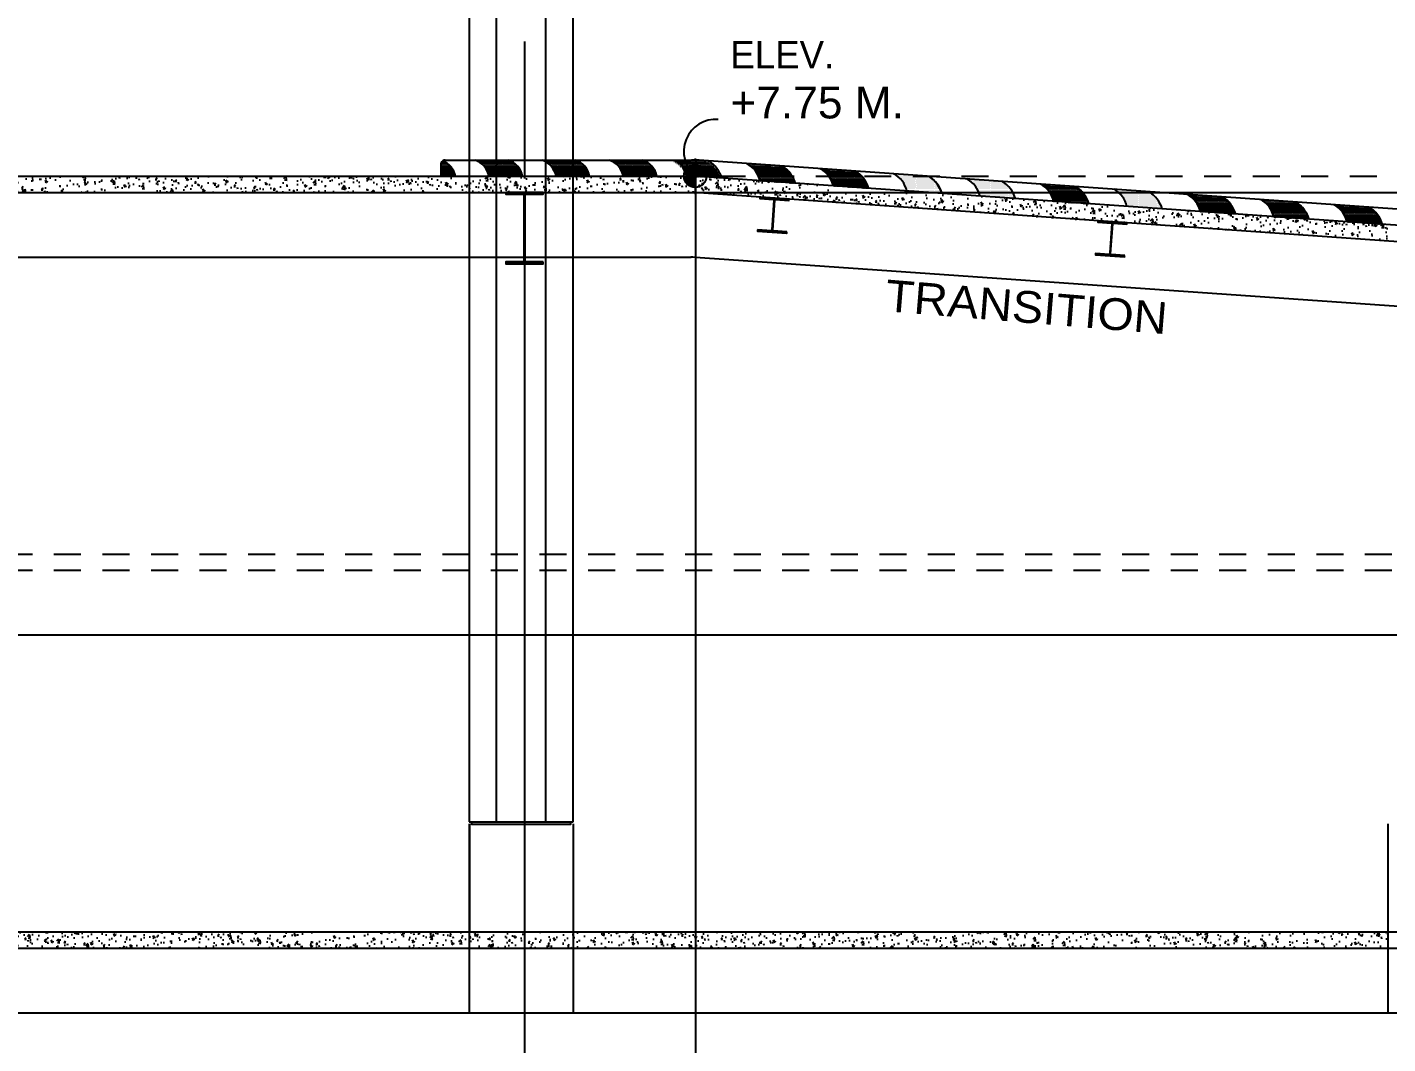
# Model space of a CAD drawing. Header units: millimetres. Extents: x 2148 to 2681, y 758 to 986.
# Drawn here: x 2183.54 to 2189.85, y 784.38 to 789.09 of the extents above; entities that cross this region are included whole.
import ezdxf

# ---------------------------------------------------------------- set-up
doc = ezdxf.new("R2010")
doc.units = ezdxf.units.MM
doc.linetypes.add('CENTER2', pattern=[28.575, 19.05, -3.175, 3.175, -3.175])
doc.linetypes.add('HIDDEN2', pattern=[0.1875, 0.125, -0.0625])
for name, color, linetype in [('0.4', 121, 'Continuous'), ('4CO', 4, 'Continuous'), ('D', 1, 'Continuous'), ('DR', 7, 'Continuous'), ('hacht', 8, 'Continuous'), ('HATCH', 8, 'Continuous'), ('S_GRID LINES', 252, 'Continuous')]:
    doc.layers.add(name, color=color, linetype=linetype)
doc.styles.add('ARIALNW', font='ARIALN.TTF')
doc.styles.add('MMTX$0$ESMX$0$X-OPTA1D', font='x-opta1d')
doc.dimstyles.new('DIM 200', dxfattribs={"dimtxt": 0.36, "dimasz": 0.35, "dimexe": 0.1, "dimexo": 0, "dimgap": 0.08, "dimtad": 1, "dimlfac": 2, "dimrnd": 0.005, "dimzin": 1, "dimdsep": 46, "dimtxsty": 'ARIALNW', "dimcen": 0.09, "dimclrd": 6, "dimclre": 6, "dimclrt": 13, "dimadec": 0, "dimazin": 0, "dimtfac": 1, "dimtofl": 0, "dimtmove": 2, "dimatfit": 3, "dimfxl": 1, "dimtolj": 1, "dimtzin": 0, "dimarcsym": 0})
pattern_1 = [(50, (280.88047, -748.60761), (0.0910923345, -0.0079695428), [0.009525, -0.104775]), (355, (280.88047, -748.60761), (-0.017621413, 0.0955283214), [0.00762, -0.08382]), (100.451, (280.88806, -748.60828), (0.0734712508, 0.087558344), [0.008095, -0.089045]), (46.1842, (280.88047, -748.58221), (0.1355395204, -0.021021164), [0.0142875, -0.1571625]), (96.6356, (280.89177, -748.58396), (0.118702117, 0.123712778), [0.0121425, -0.1335675]), (351.184, (280.88047, -748.58221), (0.118702303, 0.123712559), [0.01143, -0.12573]), (21, (280.89317, -748.58856), (0.07580744, -0.0511327593), [0.009525, -0.104775]), (326, (280.89317, -748.58856), (0.030901014, 0.092093983), [0.00762, -0.08382]), (71.4514, (280.89949, -748.59282), (0.1067082454, 0.040961429), [0.008095, -0.089045]), (37.5, (280.88047, -748.607613), (0.00154430163, 0.04227751944), [0, -0.082804, 0, -0.08509, 0, -0.0841375]), (7.5, (280.88047, -748.607613), (0.03340983126, 0.0500902874), [0, -0.048514, 0, -0.080899, 0, -0.0320675]), (327.5, (280.85215, -748.607613), (0.0677952976, -0.002864372), [0, -0.03175, 0, -0.09906, 0, -0.131445]), (317.5, (280.83945, -748.607613), (0.0740645907, 0.0127132455), [0, -0.041275, 0, -0.065786, 0, -0.093345])]
pattern_2 = [(0, (535.8163574, -718.4118884), (0.00238125, 0.0047625), [0, -0.0047625])]
pattern_3 = [(1e-30, (535.8163574, -718.4118884), (0.00238125, 0.0047625), [0, -0.0047625])]

# ---------------------------------------------------------------- blocks, each defined once
blk = doc.blocks.new('*D2225')
at = {"layer": 'D', "color": 6, "lineweight": -2, "transparency": 16777216}
for p, q in [((2186.6415, 788.4019), (2186.6415, 783.446)), ((2189.9962, 788.1673), (2189.9962, 783.446)), ((2186.9915, 783.546), (2189.6462, 783.546))]:
    blk.add_line(p, q, dxfattribs=at)
at = {"layer": 'D', "color": 6, "transparency": 16777216}
for points in [[(2186.9915, 783.6043), (2186.9915, 783.4877), (2186.6415, 783.546)], [(2189.6462, 783.6043), (2189.6462, 783.4877), (2189.9962, 783.546)]]:
    blk.add_solid(points, dxfattribs=at)
at = {"layer": 'Defpoints', "color": 0, "transparency": 16777216}
for p in [(2186.6415, 788.4019, 0), (2189.9962, 788.1673, 0), (2189.9962, 783.546)]:
    blk.add_point(p, dxfattribs=at)
at = {"layer": 'D', "color": 13, "transparency": 16777216, "insert": (2188.3188, 783.7588), "char_height": 0.26, "attachment_point": 5, "style": 'ARIALNW'}
blk.add_mtext('\\A1;6.71', dxfattribs=at)
blk = doc.blocks.new('*D2227')
at = {"layer": 'D', "color": 6, "lineweight": -2, "transparency": 16777216}
for p, q in [((2186.6415, 788.4019), (2186.6415, 783.446)), ((2185.8484, 788.2508), (2185.8484, 783.446)), ((2185.4984, 783.546), (2185.1484, 783.546)), ((2186.9915, 783.546), (2187.3415, 783.546))]:
    blk.add_line(p, q, dxfattribs=at)
at = {"layer": 'D', "color": 6, "transparency": 16777216}
for points in [[(2185.4984, 783.6043), (2185.4984, 783.4877), (2185.8484, 783.546)], [(2186.9915, 783.6043), (2186.9915, 783.4877), (2186.6415, 783.546)]]:
    blk.add_solid(points, dxfattribs=at)
at = {"layer": 'Defpoints', "color": 0, "transparency": 16777216}
for p in [(2186.6415, 788.4019, 0), (2185.8484, 788.2508, 0), (2185.8484, 783.546)]:
    blk.add_point(p, dxfattribs=at)
at = {"layer": 'D', "color": 13, "transparency": 16777216, "insert": (2186.2976, 783.5841), "char_height": 0.26, "attachment_point": 5, "style": 'ARIALNW'}
blk.add_mtext('\\A1;1.59', dxfattribs=at)
blk = doc.blocks.new('CROSS')
for points in [[(1929.661, 1536.438), (1929.661, 1536.31), (1929.784, 1536.31, 0.403523)], [(1929.661, 1536.182), (1929.661, 1536.31), (1929.527, 1536.31, 0.424985)]]:
    blk.add_hatch(color=2).paths.add_polyline_path(points)
at = {"color": 2}
for p, q in [((1929.661, 1536.104), (1929.661, 1536.512)), ((1929.388, 1536.31), (1929.927, 1536.31))]:
    blk.add_line(p, q, dxfattribs=at)
blk.add_circle((1929.656, 1536.31), 0.128, dxfattribs=at)

msp = doc.modelspace()

# ---------------------------------------------------------------- hatches: boundary and pattern name
at = {"layer": 'D'}
h = msp.add_hatch(dxfattribs=at)
h.set_pattern_fill('DOTS', color=256, scale=0.003, style=0)
h.set_pattern_definition(pattern_2)
edge = h.paths.add_edge_path()
edge.add_arc((2185.4837304, 788.4544561), 0.0227943, 121.87147833, 180.49772234)
edge.add_line((2185.4609369, 788.4542581), (2185.4611633, 788.4021405))
edge.add_line((2185.4611633, 788.4021405), (2185.528872, 788.4021405))
edge.add_arc((2185.4328376, 788.3841724), 0.0977008, 10.59752916, 66.56463581)
h = msp.add_hatch(dxfattribs=at)
h.set_pattern_fill('DOTS', color=256, scale=0.003, style=0)
h.set_pattern_definition(pattern_2)
h.paths.add_polyline_path([(2185.83996, 788.4021405, 0.274956796), (2185.7739655, 788.4771405), (2185.6184214, 788.4771405, -0.274956796), (2185.684416, 788.4021405)])
h = msp.add_hatch(dxfattribs=at)
h.set_pattern_fill('DOTS', color=256, scale=0.003, style=0)
h.set_pattern_definition(pattern_2)
h.paths.add_polyline_path([(2186.151048, 788.4021405, 0.274956796), (2186.0850535, 788.4771405), (2185.9295095, 788.4771405, -0.274956796), (2185.995504, 788.4021405)])
h = msp.add_hatch(dxfattribs=at)
h.set_pattern_fill('DOTS', color=256, scale=0.003, style=0)
h.set_pattern_definition(pattern_2)
h.paths.add_polyline_path([(2186.4621361, 788.4021405, 0.274956796), (2186.3961415, 788.4771405), (2186.2405975, 788.4771405, -0.274956796), (2186.306592, 788.4021405)])
h = msp.add_hatch(dxfattribs=at)
h.set_pattern_fill('DOTS', color=256, scale=0.003, style=0)
h.set_pattern_definition(pattern_2)
h.paths.add_polyline_path([(2186.7527283, 788.3989171, 0.274956796), (2186.6867338, 788.4739171), (2186.5311898, 788.4739171, -0.274956796), (2186.5971843, 788.3989171)])
at = {"layer": 'D', "extrusion": (2.04865e-08, -2.09146e-09, 1)}
h = msp.add_hatch(dxfattribs=at)
h.set_pattern_fill('DOTS', color=256, scale=0.003, style=0)
h.set_pattern_definition(pattern_3)
h.paths.add_polyline_path([(2187.0447684, 788.4488809), (2186.8796051, 788.4605442, -0.226428862), (2186.9402531, 788.3810747), (2187.1047637, 788.3694575, 0.168391638)])
h = msp.add_hatch(dxfattribs=at)
h.set_pattern_fill('DOTS', color=256, scale=0.003, style=0)
h.set_pattern_definition(pattern_3)
h.paths.add_polyline_path([(2187.3848196, 788.4251022), (2187.2196562, 788.4367655, -0.226428862), (2187.2803043, 788.357296), (2187.4448149, 788.3456788, 0.168391638)])
at = {"layer": 'D'}
h = msp.add_hatch(dxfattribs=at)
h.set_pattern_fill('AR-CONC', color=256, scale=0.0005, style=0)
h.set_pattern_definition(pattern_1)
h.paths.add_polyline_path([(2184.540771, 788.4021405), (2183.3690792, 788.4021405), (2183.3690792, 788.3271405), (2184.540771, 788.3271405)])
h = msp.add_hatch(dxfattribs=at)
h.set_pattern_fill('AR-CONC', color=256, scale=0.0005, style=0)
h.set_pattern_definition(pattern_1)
h.paths.add_polyline_path([(2185.5935748, 788.4021405), (2184.540771, 788.4021405), (2184.540771, 788.3271405), (2185.5935748, 788.3271405)])
h = msp.add_hatch(dxfattribs=at)
h.set_pattern_fill('AR-CONC', color=256, scale=0.0005, style=0)
h.set_pattern_definition(pattern_1)
h.paths.add_polyline_path([(2185.9478688, 788.4021405), (2185.9478688, 788.3271405), (2186.0738887, 788.3271405), (2186.0738887, 788.4021405)])
h.paths.add_polyline_path([(2185.8484396, 788.4021405), (2185.8484396, 788.3271405), (2185.9358229, 788.3271405), (2185.9478688, 788.3271405), (2185.9478688, 788.4021405)])
h.paths.add_polyline_path([(2185.7189693, 788.3271405), (2185.8484396, 788.3271405), (2185.8484396, 788.4021405), (2185.7189693, 788.4021405)])
h.paths.add_polyline_path([(2185.5935748, 788.4021405), (2185.5935748, 788.3271405), (2185.7189693, 788.3271405), (2185.7189693, 788.4021405)])
h = msp.add_hatch(dxfattribs=at)
h.set_pattern_fill('AR-CONC', color=256, scale=0.0005, style=0)
h.set_pattern_definition(pattern_1)
h.paths.add_polyline_path([(2187.3140227, 788.3548697), (2186.6380188, 788.4021405), (2186.0738887, 788.4021405), (2186.0738887, 788.3271405), (2186.6319077, 788.3271405), (2186.6319077, 788.327147), (2187.3140227, 788.3271562)])
h.paths.add_polyline_path([(2187.3140227, 788.3271562), (2186.6353055, 788.3271471), (2187.3140227, 788.2796865)])
at = {"layer": 'D', "extrusion": (2.04865e-08, -2.09146e-09, 1)}
h = msp.add_hatch(dxfattribs=at)
h.set_pattern_fill('DOTS', color=256, scale=0.001, angle=4.02526987, style=0)
h.set_pattern_definition([(4.02526987, (370.6602235, -877.3091904), (0.0006803551272, 0.0016393023557), [0, -0.0015875])])
edge = h.paths.add_edge_path()
edge.add_line((2186.7615184, 788.4021405), (2186.6386191, 788.4021405))
edge.add_line((2186.6386191, 788.4021405), (2186.7647125, 788.3932362))
edge.add_ellipse((2186.6201437, 788.3464025), major_axis=(0, 0.1519656), ratio=1, start_angle=-72.05007153, end_angle=-68.4828343)
h = msp.add_hatch(dxfattribs=at)
h.set_pattern_fill('DOTS', color=256, scale=0.003, style=0)
h.set_pattern_definition(pattern_3)
h.paths.add_polyline_path([(2187.7248708, 788.4013235), (2187.5597074, 788.4129868, -0.226428862), (2187.6203555, 788.3335173), (2187.784866, 788.3219001, 0.168391638)])
h = msp.add_hatch(dxfattribs=at)
h.set_pattern_fill('DOTS', color=256, scale=0.003, style=0)
h.set_pattern_definition(pattern_3)
h.paths.add_polyline_path([(2188.0645348, 788.3778068), (2187.8993714, 788.3894701, -0.226428862), (2187.9600195, 788.3100005), (2188.1245301, 788.2983833, 0.168391638)])
at = {"layer": 'D'}
h = msp.add_hatch(dxfattribs=at)
h.set_pattern_fill('AR-CONC', color=256, scale=0.0005, style=0)
h.set_pattern_definition(pattern_1)
h.paths.add_polyline_path([(2188.1009289, 788.2998438), (2187.7102672, 788.3271616), (2187.3140227, 788.3271562), (2187.3140227, 788.2796865), (2188.1009289, 788.2246607)])
at = {"layer": 'D', "extrusion": (2.04865e-08, -2.09146e-09, 1)}
h = msp.add_hatch(dxfattribs=at)
h.set_pattern_fill('DOTS', color=256, scale=0.003, style=0)
h.set_pattern_definition(pattern_3)
h.paths.add_polyline_path([(2188.404976, 788.3537659), (2188.2398126, 788.3654292, -0.226428862), (2188.3004607, 788.2859597), (2188.4649713, 788.2743425, 0.168391638)])
h = msp.add_hatch(dxfattribs=at)
h.set_pattern_fill('DOTS', color=256, scale=0.003, style=0)
h.set_pattern_definition(pattern_3)
h.paths.add_polyline_path([(2188.74464, 788.3302492), (2188.5794767, 788.3419125, -0.226428862), (2188.6401247, 788.2624429), (2188.8046353, 788.2508257, 0.168391638)])
h = msp.add_hatch(dxfattribs=at)
h.set_pattern_fill('DOTS', color=256, scale=0.003, style=0)
h.set_pattern_definition(pattern_3)
h.paths.add_polyline_path([(2189.0850812, 788.3062083), (2188.9199179, 788.3178716, -0.226428862), (2188.9805659, 788.2384021), (2189.1450765, 788.2267849, 0.168391638)])
at = {"layer": 'D'}
h = msp.add_hatch(dxfattribs=at)
h.set_pattern_fill('AR-CONC', color=256, scale=0.0005, style=0)
h.set_pattern_definition(pattern_1)
h.paths.add_polyline_path([(2188.8910471, 788.2445934), (2188.1009289, 788.2998438), (2188.1009289, 788.2246607), (2188.8910471, 788.1694102)])
h = msp.add_hatch(dxfattribs=at)
h.set_pattern_fill('AR-CONC', color=256, scale=0.0005, style=0)
h.set_pattern_definition(pattern_1)
h.paths.add_polyline_path([(2188.8910471, 788.2445934), (2188.8910471, 788.1694102), (2189.8503793, 788.1023272), (2189.8503793, 788.1775103)])
at = {"layer": 'D', "extrusion": (2.04865e-08, -2.09146e-09, 1)}
h = msp.add_hatch(dxfattribs=at)
h.set_pattern_fill('DOTS', color=256, scale=0.003, style=0)
h.set_pattern_definition(pattern_3)
h.paths.add_polyline_path([(2189.4251324, 788.2824296), (2189.259969, 788.2940929, -0.226428862), (2189.3206171, 788.2146234), (2189.4851277, 788.2030062, 0.168391638)])
h = msp.add_hatch(dxfattribs=at)
h.set_pattern_fill('DOTS', color=256, scale=0.003, style=0)
h.set_pattern_definition(pattern_3)
h.paths.add_polyline_path([(2189.7651836, 788.258651), (2189.6000202, 788.2703142, -0.226428862), (2189.6606683, 788.1908447), (2189.8251788, 788.1792275, 0.168391638)])
at = {"layer": 'D'}
h = msp.add_hatch(dxfattribs=at)
h.set_pattern_fill('AR-CONC', color=256, scale=0.0005, style=0)
h.set_pattern_definition(pattern_1)
h.paths.add_polyline_path([(2184.540771, 784.9021405), (2183.3690792, 784.9021405), (2183.3690792, 784.8271405), (2184.540771, 784.8271405)])
h = msp.add_hatch(dxfattribs=at)
h.set_pattern_fill('AR-CONC', color=256, scale=0.0005, style=0)
h.set_pattern_definition(pattern_1)
h.paths.add_polyline_path([(2185.5935748, 784.9021405), (2184.540771, 784.9021405), (2184.540771, 784.8271405), (2185.5935748, 784.8271405)])
h = msp.add_hatch(dxfattribs=at)
h.set_pattern_fill('AR-CONC', color=256, scale=0.0005, style=0)
h.set_pattern_definition(pattern_1)
h.paths.add_polyline_path([(2186.0738887, 784.9021405), (2185.9478688, 784.9021405), (2185.9478688, 784.8271405), (2186.0738887, 784.8271405)])
h.paths.add_polyline_path([(2185.9478688, 784.9021405), (2185.8484396, 784.9021405), (2185.8484396, 784.8271405), (2185.9358229, 784.8271405), (2185.9478688, 784.8271405)])
h.paths.add_polyline_path([(2185.8484396, 784.9021405), (2185.7189693, 784.9021405), (2185.7189693, 784.8271405), (2185.8484396, 784.8271405)])
h.paths.add_polyline_path([(2185.7189693, 784.9021405), (2185.5935748, 784.9021405), (2185.5935748, 784.8271405), (2185.7189693, 784.8271405)])
h = msp.add_hatch(dxfattribs=at)
h.set_pattern_fill('AR-CONC', color=256, scale=0.0005, style=0)
h.set_pattern_definition(pattern_1)
h.paths.add_polyline_path([(2187.4288107, 784.9021405), (2186.0738887, 784.9021405), (2186.0738887, 784.8271405), (2187.4288107, 784.8271405)])
h = msp.add_hatch(dxfattribs=at)
h.set_pattern_fill('AR-CONC', color=256, scale=0.0005, style=0)
h.set_pattern_definition(pattern_1)
h.paths.add_polyline_path([(2188.7163393, 784.9021405), (2187.4288107, 784.9021405), (2187.4288107, 784.8271405), (2188.7163393, 784.8271405)])
h = msp.add_hatch(dxfattribs=at)
h.set_pattern_fill('AR-CONC', color=256, scale=0.0005, style=0)
h.set_pattern_definition(pattern_1)
h.paths.add_polyline_path([(2189.8484303, 784.9021405), (2188.7163393, 784.9021405), (2188.7163393, 784.8271405), (2189.8484303, 784.8271405)])
at = {"layer": 'HATCH', "ltscale": 0.5}
h = msp.add_hatch(dxfattribs=at)
h.set_pattern_fill('ANSI31', color=256, scale=0.008573, style=0)
h.set_pattern_definition([(45, (70550.4996154, 3144.7174702), (-0.000757771095196, 0.000757771095196), [])])
edge = h.paths.add_edge_path()
edge.add_line((2185.9358229, 788.0050984), (2185.8549712, 788.0050984))
edge.add_arc((2185.8549712, 788.0084418), 0.0033433, 174.09726707, 269.99999992, ccw=False)
edge.add_line((2185.8516456, 788.0087856), (2185.8516456, 788.3148802))
edge.add_arc((2185.8549712, 788.315224), 0.0033433, 89.63455454, 185.90273272, ccw=False)
edge.add_line((2185.8549925, 788.3185673), (2185.9358229, 788.3185673))
edge.add_line((2185.9358229, 788.3185673), (2185.9358229, 788.3271405))
edge.add_line((2185.9358229, 788.3271405), (2185.7625558, 788.3271405))
edge.add_line((2185.7625558, 788.3271405), (2185.7625558, 788.3185673))
edge.add_line((2185.7625558, 788.3185673), (2185.843151, 788.3185673))
edge.add_arc((2185.8431723, 788.315224), 0.0033433, -4.29209344, 90.36544518, ccw=False)
edge.add_line((2185.8465063, 788.3149738), (2185.8465063, 788.008692))
edge.add_arc((2185.8431723, 788.0084418), 0.0033433, -89.99999963, 4.29209365, ccw=False)
edge.add_line((2185.8431723, 788.0050984), (2185.7625558, 788.0050984))
edge.add_line((2185.7625558, 788.0050984), (2185.7625558, 787.9965252))
edge.add_line((2185.7625558, 787.9965252), (2185.9358229, 787.9965252))
edge.add_line((2185.9358229, 787.9965252), (2185.9358229, 788.0050984))
h = msp.add_hatch(dxfattribs=at)
h.set_pattern_fill('ANSI31', color=256, scale=0.006687, angle=-3.95635252, style=0)
h.set_pattern_definition([(41.0436474796, (55511.1751425, -1057.2512161), (-0.00054887171444, 0.000630434077834), [])])
edge = h.paths.add_edge_path()
edge.add_line((2187.064636, 788.1448363), (2187.001722, 788.1491875))
edge.add_ellipse((2187.0019019, 788.1517891), major_axis=(0, 0.0026078), ratio=1, start_angle=80.14091454, end_angle=176.0436474, ccw=False)
edge.add_line((2186.9993327, 788.1522356), (2187.0089563, 788.2913827))
edge.add_ellipse((2187.0115625, 788.2914713), major_axis=(0, 0.0026078), ratio=1, start_angle=-4.32179797, end_angle=91.94638021, ccw=False)
edge.add_line((2187.0117591, 788.2940716), (2187.0746565, 788.2897216))
edge.add_line((2187.0746565, 788.2897216), (2187.0751179, 788.2963927))
edge.add_line((2187.0751179, 788.2963927), (2186.9402917, 788.3057175))
edge.add_line((2186.9402917, 788.3057175), (2186.9398303, 788.2990463))
edge.add_line((2186.9398303, 788.2990463), (2187.0025447, 788.2947089))
edge.add_ellipse((2187.0023814, 788.2921062), major_axis=(0, 0.0026078), ratio=1, start_angle=261.75155402, end_angle=356.40909264, ccw=False)
edge.add_line((2187.0049622, 788.2917321), (2186.9953285, 788.1524394))
edge.add_ellipse((2186.9927208, 788.1524241), major_axis=(0, 0.0026078), ratio=1, start_angle=176.04364784, end_angle=270.33574113, ccw=False)
edge.add_line((2186.9925408, 788.1498225), (2186.9298098, 788.1541611))
edge.add_line((2186.9298098, 788.1541611), (2186.9293484, 788.1474899))
edge.add_line((2186.9293484, 788.1474899), (2187.0641746, 788.1381651))
edge.add_line((2187.0641746, 788.1381651), (2187.064636, 788.1448363))
h = msp.add_hatch(dxfattribs=at)
h.set_pattern_fill('ANSI31', color=256, scale=0.006687, angle=-4, style=0)
h.set_pattern_definition([(41, (55511.3198301, -1097.9820734), (-0.000548391295441, 0.000630852021072), [])])
edge = h.paths.add_edge_path()
edge.add_line((2188.6306046, 788.0353327), (2188.567694, 788.0397319))
edge.add_ellipse((2188.5678759, 788.0423333), major_axis=(0, 0.0026078), ratio=1, start_angle=80.09726706, end_angle=175.99999992, ccw=False)
edge.add_line((2188.5653069, 788.0427818), (2188.5750365, 788.1819215))
edge.add_ellipse((2188.5776429, 788.1820081), major_axis=(0, 0.0026078), ratio=1, start_angle=-4.36544547, end_angle=91.90273272, ccw=False)
edge.add_line((2188.5778414, 788.1846083), (2188.6407355, 788.1802103))
edge.add_line((2188.6407355, 788.1802103), (2188.6412019, 788.1868811))
edge.add_line((2188.6412019, 788.1868811), (2188.5063829, 788.1963086))
edge.add_line((2188.5063829, 788.1963086), (2188.5059164, 788.1896378))
edge.add_line((2188.5059164, 788.1896378), (2188.5686275, 788.1852526))
edge.add_ellipse((2188.5684622, 788.1826501), major_axis=(0, 0.0026078), ratio=1, start_angle=261.70790653, end_angle=356.36544514, ccw=False)
edge.add_line((2188.5710427, 788.182274), (2188.5613029, 788.0429886))
edge.add_ellipse((2188.5586952, 788.0429753), major_axis=(0, 0.0026078), ratio=1, start_angle=176.00000038, end_angle=270.29209365, ccw=False)
edge.add_line((2188.5585133, 788.0403739), (2188.4957856, 788.0447602))
edge.add_line((2188.4957856, 788.0447602), (2188.4953191, 788.0380894))
edge.add_line((2188.4953191, 788.0380894), (2188.6301382, 788.0286619))
edge.add_line((2188.6301382, 788.0286619), (2188.6306046, 788.0353327))

# ---------------------------------------------------------------- linework, layer by layer
at = {"color": 2}
msp.add_line((2189.9873612, 788.0927485, 0), (2186.6353998, 788.3271405, 0), dxfattribs=at)
at = {"ltscale": 0.05}
for p, q in [((2185.5935748, 785.411652, 0), (2186.0738887, 785.411652, 0)), ((2185.5935748, 785.411652, -0.0000001), (2186.0738887, 785.411652, -0.0000001)), ((2185.7189693, 785.411652, 0), (2185.9478688, 785.411652, 0))]:
    msp.add_line(p, q, dxfattribs=at)
at = {"layer": '0.4', "color": 4, "ltscale": 0.5}
for p, q in [((2177.5935748, 788.4021405, 0), (2186.6345267, 788.4021405, 0)), ((2189.996172, 788.1673155, 0), (2186.6380188, 788.4021405, 0)), ((2177.5935748, 784.9021405, 0), (2186.6345267, 784.9021405, 0))]:
    msp.add_line(p, q, dxfattribs=at)
at = {"layer": '4CO', "ltscale": 0.5}
for p, q in [((2185.5935748, 785.4021405, 0), (2185.5935748, 784.9021405, 0)), ((2186.0738887, 785.4021405, 0), (2186.0738887, 784.9021405, 0))]:
    msp.add_line(p, q, dxfattribs=at)
at = {"layer": '4CO'}
msp.add_line((2177.5935748, 784.5271405, 0), (2217.5266552, 784.5271405, 0), dxfattribs=at)
at = {"layer": 'D', "color": 8, "ltscale": 0.5}
for p, q in [((2185.5935748, 785.411652, -0.0000001), (2185.5935748, 791.8271405, -0.0000001)), ((2186.0738887, 785.411652, 0), (2186.0738887, 791.8271405, 0))]:
    msp.add_line(p, q, dxfattribs=at)
at = {"layer": 'D', "color": 3, "ltscale": 0.5}
for p, q in [((2185.7189693, 785.411652, 0), (2185.7189693, 791.8271405, 0)), ((2185.9478688, 785.411652, 0), (2185.9478688, 791.8271405, 0))]:
    msp.add_line(p, q, dxfattribs=at)
at = {"layer": 'D'}
msp.add_line((2185.4609361, 788.4544561, 0), (2185.4611633, 788.4021405, 0), dxfattribs=at)
at = {"layer": 'D', "ltscale": 0.5}
for p, q in [((2185.4814942, 788.4771405, 0), (2186.6231775, 788.4771405, 0)), ((2185.5932634, 785.411652, 0), (2186.0735748, 785.411652, 0)), ((2185.5935748, 785.411652, 0), (2186.0738861, 785.411652, 0))]:
    msp.add_line(p, q, dxfattribs=at)
at = {"layer": 'D', "color": 3, "ltscale": 0.5}
for points, elevation in [([(2185.9358229, 788.0050984), (2185.8549712, 788.0050984, -0.444720244), (2185.8516456, 788.0087856), (2185.8516456, 788.3148802, -0.446631522), (2185.8549925, 788.3185673), (2185.9358229, 788.3185673), (2185.9358229, 788.3271405), (2185.7625558, 788.3271405), (2185.7625558, 788.3185673), (2185.843151, 788.3185673, -0.438228127), (2185.8465063, 788.3149738), (2185.8465063, 788.008692, -0.436328672), (2185.8431723, 788.0050984), (2185.7625558, 788.0050984), (2185.7625558, 787.9965252), (2185.9358229, 787.9965252)], 0), ([(2187.064636, 788.1448363), (2187.001722, 788.1491875, -0.444720244), (2186.9993327, 788.1522356), (2187.0089563, 788.2913827, -0.446631522), (2187.0117591, 788.2940716), (2187.0746565, 788.2897216), (2187.0751179, 788.2963927), (2186.9402917, 788.3057175), (2186.9398303, 788.2990463), (2187.0025447, 788.2947089, -0.438228127), (2187.0049622, 788.2917321), (2186.9953285, 788.1524394, -0.436328672), (2186.9925408, 788.1498225), (2186.9298098, 788.1541611), (2186.9293484, 788.1474899), (2187.0641746, 788.1381651)], -0.0000002), ([(2188.6306046, 788.0353327), (2188.567694, 788.0397319, -0.444720244), (2188.5653069, 788.0427818), (2188.5750365, 788.1819215, -0.446631522), (2188.5778414, 788.1846083), (2188.6407355, 788.1802103), (2188.6412019, 788.1868811), (2188.5063829, 788.1963086), (2188.5059164, 788.1896378), (2188.5686275, 788.1852526, -0.438228127), (2188.5710427, 788.182274), (2188.5613029, 788.0429886, -0.436328672), (2188.5585133, 788.0403739), (2188.4957856, 788.0447602), (2188.4953191, 788.0380894), (2188.6301382, 788.0286619)], -0.0000002)]:
    msp.add_lwpolyline(points, format="xyb", close=True, dxfattribs=dict(at, elevation=elevation))
at = {"layer": 'D', "color": 3, "ltscale": 0.5, "elevation": 0}
msp.add_lwpolyline([(2185.6053284, 785.411652), (2186.0623948, 785.411652), (2186.0623948, 785.399747), (2185.6053284, 785.399747)], close=True, dxfattribs=at)
at = {"layer": 'D'}
for centre, radius, start, end in [((2186.7361071, 788.5171585, 0), 0.1488699, 85.69335144, 230.46494151), ((2185.4837304, 788.4544561, 0), 0.0227943, 95.62979577, 188.09692939), ((2185.4328376, 788.3841724, -0.0000003), 0.0977008, 10.59752916, 66.56463578), ((2185.5883816, 788.3841724, -0.0000002), 0.0977008, 10.59752916, 72.09332858), ((2185.7439256, 788.3841724, -0.0000002), 0.0977008, 10.59752916, 72.09332858), ((2185.8994697, 788.3841724, -0.0000001), 0.0977008, 10.59752916, 72.09332858), ((2186.0550137, 788.3841724, -0.0000001), 0.0977008, 10.59752916, 72.09332858), ((2186.2105577, 788.3841724, 0), 0.0977008, 10.59752916, 72.09332858), ((2186.3661017, 788.3841724, 0), 0.0977008, 10.59752916, 72.09332858)]:
    msp.add_arc(centre, radius, start, end, dxfattribs=at)
at = {"layer": 'D', "extrusion": (2.04865e-08, -2.09146e-09, 1)}
for centre, radius, start, end in [((2186.4862442, 788.3813219, 0.0000432), 0.1160335, 10.33589521, 55.66803032), ((2186.6197537, 788.3466647, 0.0000432), 0.1519656, 17.94992846, 56.18375889), ((2186.6197537, 788.3466647, 0.0000432), 0.1519656, 17.94992846, 56.18375889), ((2186.8266854, 788.3572811, 0.0000432), 0.1160335, 11.83289491, 62.86602502), ((2186.9598048, 788.322886, 0.0000432), 0.1519656, 17.94992846, 56.18375889), ((2186.9601949, 788.3226239, 0.0000432), 0.1519656, 17.94992846, 56.18375889), ((2187.1667365, 788.3335024, 0.0000432), 0.1160335, 11.83289491, 62.86602502), ((2187.299856, 788.2991073, 0.0000432), 0.1519656, 17.94992846, 56.18375889), ((2187.300246, 788.2988452, 0.0000432), 0.1519656, 17.94992846, 56.18375889), ((2187.5067877, 788.3097237, 0.0000432), 0.1160335, 11.83289491, 62.86602502), ((2187.63952, 788.2755905, 0.0000432), 0.1519656, 17.94992846, 56.18375889), ((2187.6402972, 788.2750665, 0.0000432), 0.1519656, 17.94992846, 56.18375889), ((2187.8464517, 788.2862069, 0.0000432), 0.1160335, 11.83289491, 62.86602502), ((2187.9799612, 788.2515497, 0.0000432), 0.1519656, 17.94992846, 56.18375889), ((2187.9799612, 788.2515497, 0.0000432), 0.1519656, 17.94992846, 56.18375889), ((2188.1868929, 788.2621661, 0.0000432), 0.1160335, 11.83289491, 62.86602502), ((2188.3196252, 788.228033, 0.0000432), 0.1519656, 17.94992846, 56.18375889), ((2188.3204024, 788.2275089, 0.0000432), 0.1519656, 17.94992846, 56.18375889), ((2188.526557, 788.2386493, 0.0000432), 0.1160335, 11.83289491, 62.86602502), ((2188.6600665, 788.2039921, 0.0000432), 0.1519656, 17.94992846, 56.18375889), ((2188.6600665, 788.2039921, 0.0000432), 0.1519656, 17.94992846, 56.18375889), ((2188.8669982, 788.2146085, 0.0000432), 0.1160335, 11.83289491, 62.86602502), ((2189.0001176, 788.1802134, 0.0000432), 0.1519656, 17.94992846, 56.18375889), ((2189.0005077, 788.1799513, 0.0000432), 0.1519656, 17.94992846, 56.18375889), ((2189.2070493, 788.1908298, 0.0000432), 0.1160335, 11.83289491, 62.86602502), ((2189.3401688, 788.1564347, 0.0000432), 0.1519656, 17.94992846, 56.18375889), ((2189.3405588, 788.1561726, 0.0000432), 0.1519656, 17.94992846, 56.18375889), ((2189.5471005, 788.1670511, 0.0000432), 0.1160335, 11.83289491, 62.86602502), ((2189.68061, 788.1323939, 0.0000432), 0.1519656, 17.94992846, 56.18375889)]:
    msp.add_arc(centre, radius, start, end, dxfattribs=at)
at = {"layer": 'D', "ltscale": 0.5}
msp.add_arc((2186.6231775, 787.9771405, 0.000001), 0.5, 85.99999999, 90, dxfattribs=at)
at = {"layer": 'DR', "ltscale": 0.5}
for p, q in [((2177.5935748, 788.3271405, 0), (2186.6319077, 788.3271405, 0)), ((2186.1463407, 788.3271405, 0), (2212.831817, 788.3271405, 0)), ((2185.5922638, 785.4021405, 0), (2185.5922638, 784.5271405, 0)), ((2186.0738887, 785.4021405, 0), (2186.0738887, 784.5271405, 0)), ((2189.8490684, 785.4021405, 0), (2189.8490684, 784.5271405, 0)), ((2177.5935748, 784.9021405, 0), (2212.831817, 784.9021405, 0)), ((2177.5935748, 784.8271405, 0), (2212.831817, 784.8271405, 0))]:
    msp.add_line(p, q, dxfattribs=at)
at = {"layer": 'hacht', "color": 8, "ltscale": 0.5}
for p, q in [((2189.9811225, 788.243551, 0), (2186.6580557, 788.4759225, 0)), ((2177.5935748, 788.0271405, 0), (2186.6214315, 788.0271405, 0)), ((2189.9664343, 787.7934793, 0), (2186.6179564, 788.0276277, 0)), ((2177.5935748, 786.2777139, 0), (2199.8450451, 786.2777139, 0))]:
    msp.add_line(p, q, dxfattribs=at)
msp.add_arc((2186.6214315, 787.9271405, -0.0000002), 0.1, 85.99999999, 90, dxfattribs=at)
at = {"layer": 'HATCH', "linetype": 'HIDDEN2'}
for p, q in [((2186.0738887, 788.4021405, 0), (2199.9673305, 788.4021405, 0)), ((2186.1463406, 788.3271405, 0), (2199.9620474, 788.3273268, 0)), ((2177.5935748, 786.6521405, 0), (2199.6130364, 786.6521405, 0)), ((2177.5935748, 786.5777139, 0), (2199.6130364, 786.5777139, 0))]:
    msp.add_line(p, q, dxfattribs=at)
at = {"layer": 'S_GRID LINES', "linetype": 'CENTER2', "ltscale": 0.2}
msp.add_line((2185.8484396, 793.4716726, 0), (2185.8484396, 783.6519466, 0), dxfattribs=at)

# ---------------------------------------------------------------- block references
at = {"layer": 'D', "xscale": 0.4043520000001308, "yscale": 0.4043520000001308, "zscale": 0.4043520000001308}
msp.add_blockref('CROSS', (1406.3794106, 167.1924306, 0), dxfattribs=at)

# ---------------------------------------------------------------- texts
at = {"color": 2, "style": 'MMTX$0$ESMX$0$X-OPTA1D', "width": 1.1}
msp.add_text('TRANSITION', height=0.147, rotation=355.32154471, dxfattribs=at).set_placement((2187.5169866, 787.7773194, 0.0000001))
at = {"color": 2, "insert": (2186.803009, 789.0284923, 0), "char_height": 0.147, "width": 3.275374304, "attachment_point": 1, "rotation": 0.01263539, "style": 'MMTX$0$ESMX$0$X-OPTA1D'}
msp.add_mtext('{\\H0.8639x;ELEV.} \\P{\\fArial|b0|i0|c0|p34;+7\\fArial|b0|i0|c238|p34;.\\fArial|b0|i0|c0|p34;75\\fArial|b0|i0|c238|p34; M\\fArial|b0|i0|c0|p34;.}', dxfattribs=at)

# ---------------------------------------------------------------- dimensions: what is measured, and where the dimension line sits
at = {"layer": 'D', "color": 2}
dim = msp.add_linear_dim(base=(2185.8484396, 783.5460066, 0), p1=(2186.6415024, 788.4018969, 0), p2=(2185.8484396, 788.250845, 0), dimstyle='DIM 200', override={"dimtxt": 0.26, "dimfxl": 0.03}, dxfattribs=at)
dim.commit()
dim.dimension.update_dxf_attribs({"geometry": '*D2227', "text_midpoint": (2186.2975563, 783.5840589, 0), "dimtype": 160})
dim = msp.add_linear_dim(base=(2189.996172, 783.5460066, 0), p1=(2186.6415024, 788.4018969, 0), p2=(2189.996172, 788.1673155, 0), dimstyle='DIM 200', override={"dimtxt": 0.26, "dimfxl": 0.03}, dxfattribs=at)
dim.commit()
dim.dimension.update_dxf_attribs({"geometry": '*D2225', "text_midpoint": (2188.3188372, 783.7587556, 0)})

doc.saveas('drawing.dxf')
